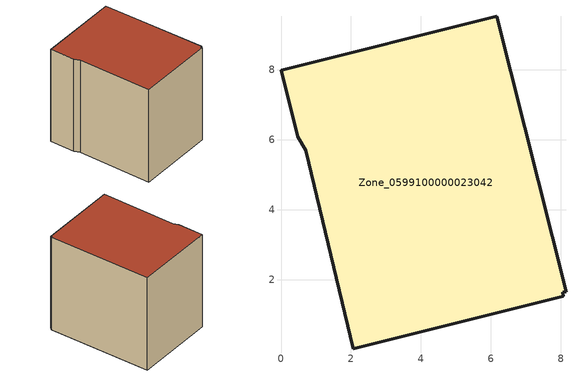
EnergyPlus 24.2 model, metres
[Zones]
Zone_0599100000023042
 floor ground (C_G): 0.47,6.09 0,7.98 6.17,9.53 8.14,1.66 8.04,1.64 8.07,1.52 2.06,0.02 0.71,5.7 z0
 wall outside (C_F): 2.06,0.02 8.07,1.52 8.04,1.64 8.14,1.66 6.17,9.53 0,7.98 0.47,6.09 0.71,5.7 2.06,0.02 z0:7.71
 roof outside (C_R): 8.14,1.66 6.17,9.53 0,7.98 0.47,6.09 0.71,5.7 2.06,0.02 8.07,1.52 8.04,1.64 z7.71
[BUILDING]
Pand.0599100000023042: North Axis=0; Terrain=City; Loads Convergence Tolerance Value=0.04; Temperature Convergence Tolerance Value=0.4; Solar Distribution=FullExterior; Maximum Number of Warmup Days=25; Minimum Number of Warmup Days=1
[Site:Location]
Rotterdam.The.Hague.AP_ZH_NLD Design_Conditions: Latitude=51.96; Longitude=4.45; Time Zone=1; Elevation=-4.5
[SITE:GROUNDTEMPERATURE:BUILDINGSURFACE]
18, 18, 18, 18, 18, 18, 18, 18, 18, 18, 18, 18
[MATERIAL] Thermal Absorptance=0.9; Solar Absorptance=0.7; Visible Absorptance=0.7
Name | Roughness | Thickness | Conductivity | Density | Specific Heat
G.TC.1946-1964 | MediumSmooth | 0.15 | 1 | 540 | 1210
F.TC.1946-1964 | Rough | 0.3 | 0.857143 | 1920 | 840
R.TC.1946-1964 | MediumRough | 0.2 | 0.235294 | 1500 | 1000
[CONSTRUCTION]
C_G: G.TC.1946-1964
C_F: F.TC.1946-1964
C_R: R.TC.1946-1964
[ZONE]
Zone_0599100000023042: Type=1; Multiplier=1; Ceiling Height=Autocalculate; Volume=Autocalculate; Floor Area=autocalculate; Part of Total Floor Area=Yes
[ZONEINFILTRATION:DESIGNFLOWRATE]
Infil_Zone_0599100000023042: Zone or ZoneList or Space or SpaceList=Zone_0599100000023042; Schedule=AlwaysOn; Design Flow Rate Calculation Method=Flow/Area; Flow Rate per Floor Area=0.003; Constant Term Coefficient=1; Temperature Term Coefficient=0; Velocity Term Coefficient=0; Velocity Squared Term Coefficient=0
[HVACTEMPLATE:ZONE:IDEALLOADSAIRSYSTEM]
Zone_0599100000023042: Maximum Heating Supply Air Temperature=50; Minimum Cooling Supply Air Temperature=13; Maximum Heating Supply Air Humidity Ratio=0.0156; Minimum Cooling Supply Air Humidity Ratio=0.0077; Heating Limit=NoLimit; Cooling Limit=NoLimit; Dehumidification Control Type=ConstantSensibleHeatRatio; Cooling Sensible Heat Ratio=0.7; Dehumidification Setpoint=60; Humidification Control Type=None; Humidification Setpoint=30; Outdoor Air Method=None; Outdoor Air Flow Rate per Person=0.00944; Outdoor Air Flow Rate per Zone Floor Area=0; Outdoor Air Flow Rate per Zone=0; Demand Controlled Ventilation Type=None; Outdoor Air Economizer Type=NoEconomizer; Heat Recovery Type=None; Sensible Heat Recovery Effectiveness=0.7; Latent Heat Recovery Effectiveness=0.65
[ZONECONTROL:THERMOSTAT]
ThermostatControl_Zone_0599100000023042: Zone or ZoneList=Zone_0599100000023042; Control Type Schedule=DualSetpointControlType; Control 1=Thermostat_Zone_0599100000023042; Temperature Difference Between Cutout And Setpoint=0
[THERMOSTATSETPOINT:DUALSETPOINT]
Thermostat_Zone_0599100000023042: Heating Setpoint Temperature Schedule=HeatingSetpoint_Zone_0599100000023042; Cooling Setpoint Temperature Schedule=CoolingSetpoint_Zone_0599100000023042
[SCHEDULE:COMPACT]
HeatingSetpoint_Zone_0599100000023042: Through: 12/31, For: AllDays, Until: 24:00, 21
CoolingSetpoint_Zone_0599100000023042: Through: 12/31, For: AllDays, Until: 24:00, 24
DualSetpointControlType: Through: 12/31, For: AllDays, Until: 24:00, 4
AlwaysOn: Through: 12/31, For: AllDays, Until: 24:00, 1
